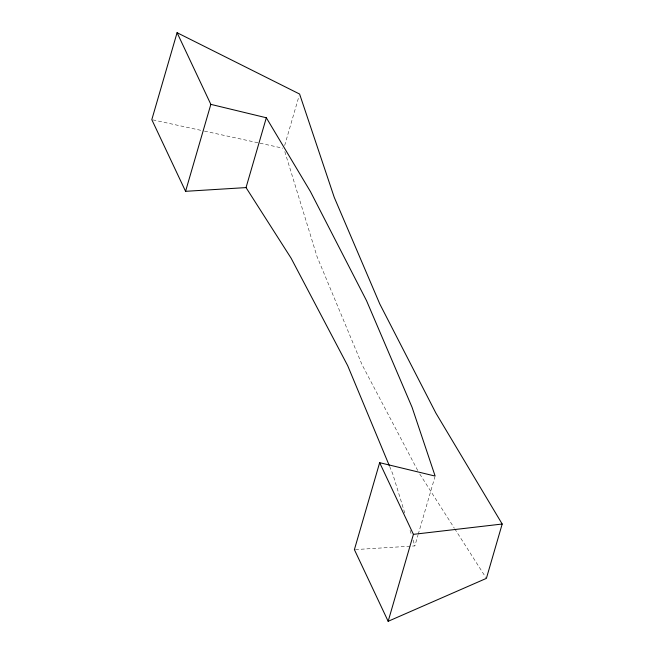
<?xml version="1.0" encoding="UTF-8"?>
<svg xmlns="http://www.w3.org/2000/svg" width="654" height="654" viewBox="0 0 654 654"><rect width="100%" height="100%" fill="white"/><g stroke="black" fill="none" stroke-linecap="round" stroke-linejoin="round"><path stroke-width="0.49" stroke-dasharray="3.27 2.45" d="M284.67 145.474L299.041 95.983M355.4 549.573L414.849 545.91L417.947 535.242M418.233 534.269L434.853 477.052M152.807 119.87L203.427 130.89M204.416 131.102L259.009 142.989M259.998 143.201L282.83 148.172M419.762 474.027L454.17 527.909M454.718 528.767L485.848 577.515M417.718 470.504L362.087 364.801L317.026 256.572L284.719 151.311M389.612 466.384L392.743 473.913L404.989 513.799M410.066 530.345L411.562 535.209M413.058 540.073L414.849 545.91"/><path stroke-width="0.98" d="M177.079 32.7L210.841 104.362L266.325 117.761L310.446 191.597L366.559 300.742L412.085 407.336L435.139 476.079L379.655 462.68L354.394 549.638L388.157 621.3L486.396 578.373L502.19 524.026L435.883 413.083L379.77 303.93L334.243 197.345L299.606 94.045L177.079 32.7L151.81 119.649L185.572 191.32L246.035 187.592L291.104 258.175L347.691 365.684L389.22 465.444M185.572 191.32L210.841 104.362M246.035 187.592L266.325 117.761M388.157 621.3L413.418 534.351L379.655 462.68M413.418 534.351L502.19 524.026"/></g></svg>
